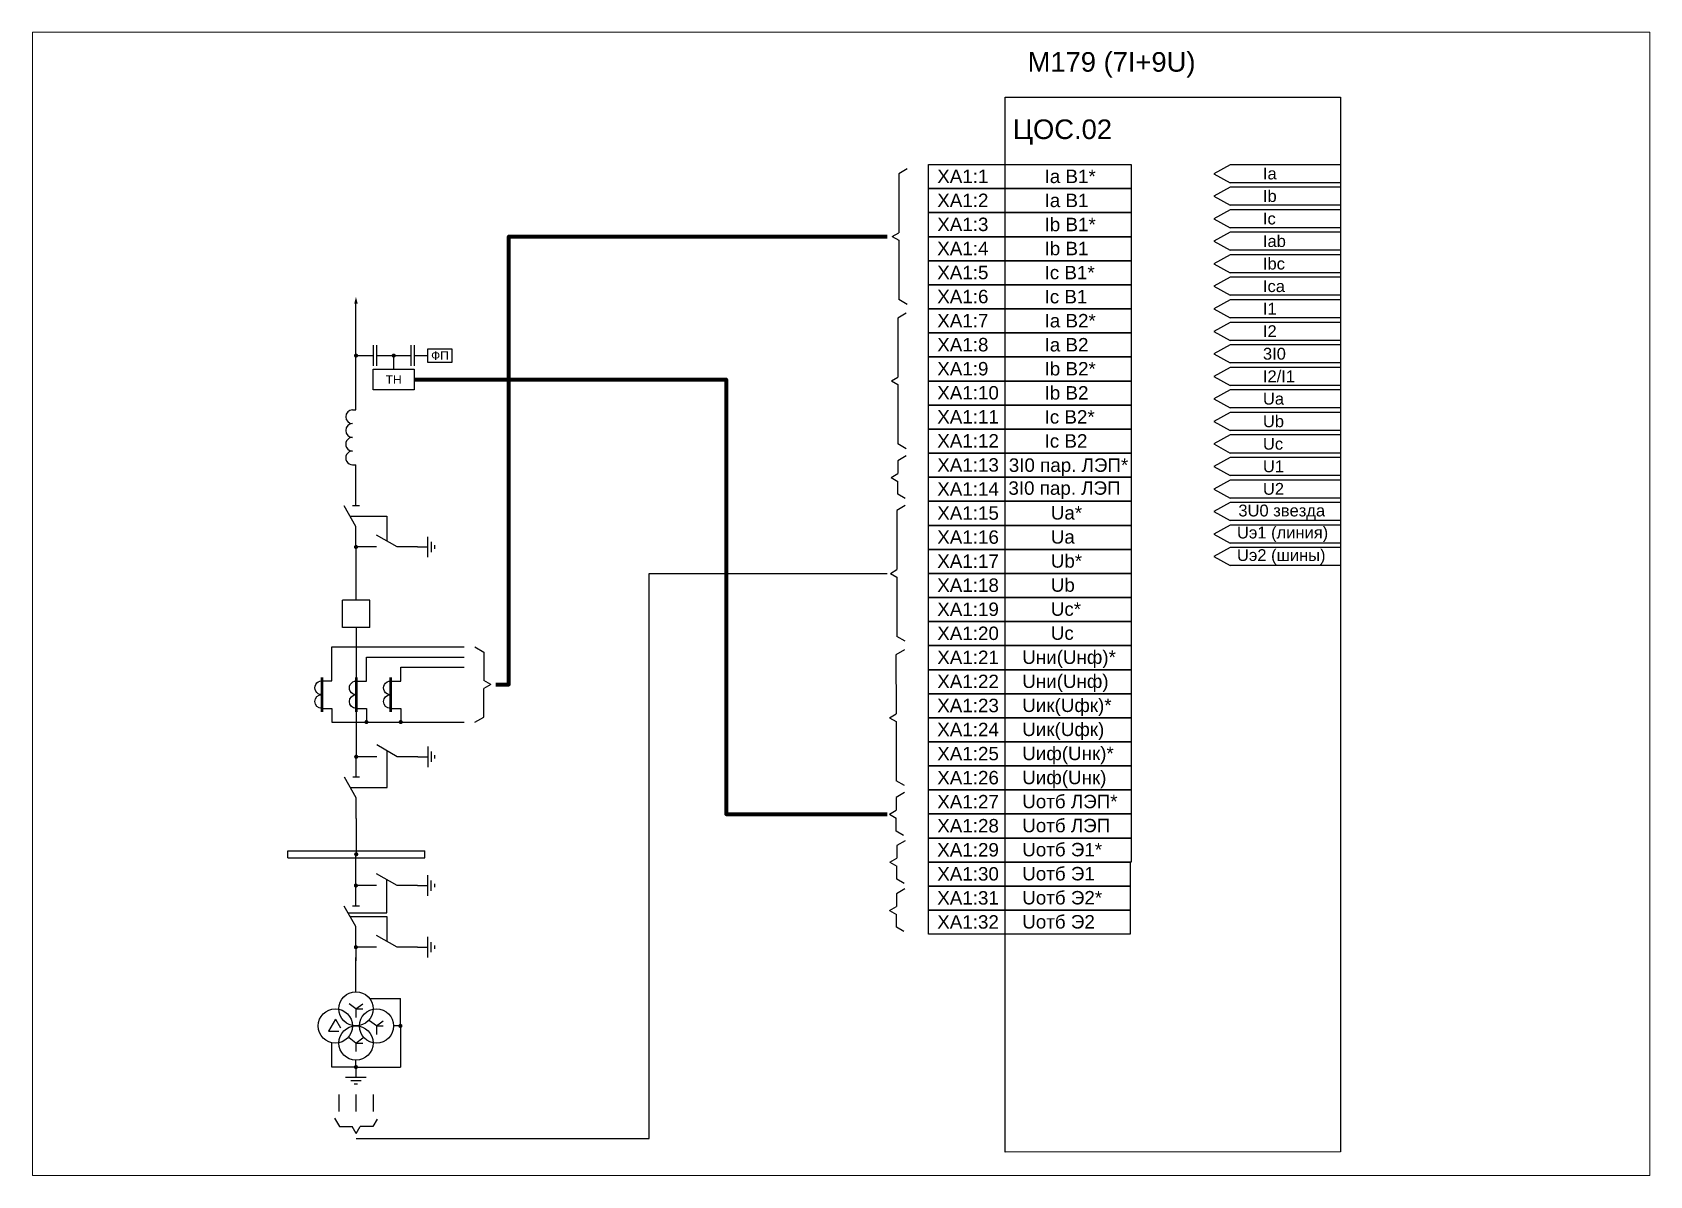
# Paper-space layout 'Лист14' of a CAD drawing. Header units: millimetres. Extents: x 30 to 267, y 21 to 189.
# The model-space entities are those that its viewports show. They can reach past a viewport. Long polylines and large blocks are cut down to what shows.
import ezdxf
from ezdxf.enums import TextEntityAlignment as Align

# ---------------------------------------------------------------- set-up
doc = ezdxf.new("R2010")
doc.units = ezdxf.units.MM
doc.linetypes.add('штриховая2', pattern=[9.525, 6.35, -3.175])
doc.layers.add('Основная', color=7, linetype='Continuous')
doc.styles.get("Standard").update_dxf_attribs({"font": 'arial.ttf'})
doc.styles.add('Вывод', font='tahoma.ttf', dxfattribs={"height": 2.5})
doc.styles.add('Компонент', font='ARIALN.TTF', dxfattribs={"height": 3.5})

# ---------------------------------------------------------------- blocks, each defined once
blk = doc.blocks.new('*U22')
at = {"ltscale": 0.25}
for p, q in [((0, 8), (1, 8)), ((0, -8), (1, -8))]:
    blk.add_line(p, q, dxfattribs=at)
for centre, major_axis, start_param, end_param in [((0, 6), (0, -2), 3.141593, 6.283185), ((0, -2), (-2, 0), 4.712389, 7.853982), ((0, 2), (0, -2), 3.141593, 6.283185), ((0, -6), (-2, 0), 4.712389, 7.853982)]:
    blk.add_ellipse(centre, major_axis=major_axis, ratio=1, start_param=start_param, end_param=end_param, dxfattribs=at)
at = {"layer": 'Основная'}
for tag, height, style, p in [('В1', 2.5, 'Вывод', (5, 6)), ('ОУ', 3.5, 'Компонент', (-6, 0)), ('В2', 2.5, 'Вывод', (5, -6))]:
    blk.add_attdef(tag, text='', height=height, dxfattribs=dict(at, style=style)).set_placement(p, align=Align.MIDDLE_CENTER)
blk = doc.blocks.new('*U19')
at = {"layer": 'Основная'}
for p, q in [((0, 0), (-8, 0)), ((-8, -8), (-8, 0)), ((0, -8), (0, 0)), ((0, -8), (-8, -8))]:
    blk.add_line(p, q, dxfattribs=at)
at = {"layer": 'Основная', "style": 'Компонент'}
blk.add_attdef('ОУ', text='', height=3.5, dxfattribs=at).set_placement((-15, -3), align=Align.MIDDLE_CENTER)
blk = doc.blocks.new('*U108')
at = {"color": 0}
blk.add_line((0, 0), (6, 3.43), dxfattribs=at)
blk = doc.blocks.new('*U16')
at = {"layer": 'Основная', "color": 0}
for p, q in [((-3, 0), (-9, 0)), ((9, 0), (3, 0))]:
    blk.add_line(p, q, dxfattribs=at)
at = {"layer": 'Основная', "ltscale": 0.25, "xscale": -1}
blk.add_blockref('*U108', (3, 0), dxfattribs=at)
at = {"layer": 'Основная'}
for tag, height, style, p in [('ОУ', 3.5, 'Компонент', (-25, 0)), ('В1', 2.5, 'Вывод', (-7, -2)), ('В2', 2.5, 'Вывод', (7, -2))]:
    blk.add_attdef(tag, text='', height=height, dxfattribs=dict(at, style=style)).set_placement(p, align=Align.MIDDLE_CENTER)
blk = doc.blocks.new('*U17')
at = {"layer": 'Основная'}
for p, q in [((-3, 0), (0, 0)), ((0, -3), (0, 3)), ((1, -1.5), (1, 1.5)), ((2, -0.5), (2, 0.5))]:
    blk.add_line(p, q, dxfattribs=at)
blk = doc.blocks.new('*U6')
at = {"layer": 'Основная', "color": 0}
blk.add_line((0, -1), (0, 1), dxfattribs=at)
blk = doc.blocks.new('*U15')
at = {"layer": 'Основная', "color": 0}
for p, q in [((0, 3), (0, 9)), ((0, -9), (0, -3))]:
    blk.add_line(p, q, dxfattribs=at)
at = {"ltscale": 0.25, "rotation": 89.99999999999999}
blk.add_blockref('*U6', (0, 3), dxfattribs=at)
at = {"layer": 'Основная', "ltscale": 0.25, "rotation": 89.99999999999999}
blk.add_blockref('*U108', (0, -3), dxfattribs=at)
at = {"layer": 'Основная'}
for tag, height, style, p in [('В1', 2.5, 'Вывод', (2, 7)), ('ОУ', 3.5, 'Компонент', (-12, 0)), ('В2', 2.5, 'Вывод', (2, -7))]:
    blk.add_attdef(tag, text='', height=height, dxfattribs=dict(at, style=style)).set_placement(p, align=Align.MIDDLE_CENTER)
blk = doc.blocks.new('*U121')
at = {"layer": 'Основная', "color": 0}
for p, q in [((0, 0), (39.98, 0)), ((0, -2), (0, 0)), ((39.98, -2), (39.98, 0)), ((0, -2), (39.98, -2))]:
    blk.add_line(p, q, dxfattribs=at)
at = {"layer": 'Основная', "style": 'Компонент'}
blk.add_attdef('ОШ', text='', height=3.5, dxfattribs=at).set_placement((6.98, 5.39), align=Align.MIDDLE_CENTER)
blk = doc.blocks.new('*U24')
at = {"ltscale": 0.25}
for p, q in [((0, 4), (3, 4)), ((0, -4), (3, -4))]:
    blk.add_line(p, q, dxfattribs=at)
for centre, major_axis, start_param, end_param in [((0, -2), (-2, 0), 4.712389, 7.853982), ((0, 2), (0, -2), 3.141593, 6.283185)]:
    blk.add_ellipse(centre, major_axis=major_axis, ratio=1, start_param=start_param, end_param=end_param, dxfattribs=at)
at = {"layer": 'Основная', "color": 0, "lineweight": 50}
blk.add_line((0, -5), (0, 5), dxfattribs=at)
at = {"layer": 'Основная'}
for tag, height, style, p in [('В1', 2.5, 'Вывод', (5, 6)), ('ОУ', 3.5, 'Компонент', (-6, 0)), ('В2', 2.5, 'Вывод', (5, -6))]:
    blk.add_attdef(tag, text='', height=height, dxfattribs=dict(at, style=style)).set_placement(p, align=Align.MIDDLE_CENTER)
blk = doc.blocks.new('*U35')
at = {"ltscale": 0.25, "const_width": 0.6}
blk.add_lwpolyline([(0, -0.3, 1), (0, 0.3, 1)], format="xyb", close=True, dxfattribs=at)
at = {"layer": 'Основная', "color": 0}
for p, q in [((0, 7), (0, 9)), ((0, 2), (0, 7)), ((0, 0), (0, 2))]:
    blk.add_line(p, q, dxfattribs=at)
blk = doc.blocks.new('*U34')
at = {"ltscale": 0.25, "const_width": 0.6}
blk.add_lwpolyline([(0, 0.3, 1), (0, -0.3, 1)], format="xyb", close=True, dxfattribs=at)
at = {"layer": 'Основная', "color": 0}
for p, q in [((0, 0), (0, -2)), ((0, -2), (0, -2)), ((0, -2), (0, -4))]:
    blk.add_line(p, q, dxfattribs=at)
blk = doc.blocks.new('*U32')
at = {"ltscale": 0.35}
for p, q in [((0, 2), (-2, -1.5)), ((0, 2), (1.5, -0.5)), ((-2, -1.5), (1, -1.5))]:
    blk.add_line(p, q, dxfattribs=at)
blk.add_circle((0, 0), 5, dxfattribs=at)
at = {"ltscale": 0.35, "style": 'Компонент'}
blk.add_attdef('ОУ', text='', height=3.5, dxfattribs=at).set_placement((-3, 10), align=Align.MIDDLE_CENTER)
blk = doc.blocks.new('*U31')
at = {"ltscale": 0.35}
for q in [(-2, 1.5), (2, 1.5), (2, 0), (0, -2.5)]:
    blk.add_line((0, 0), q, dxfattribs=at)
blk.add_circle((0, 0), 5, dxfattribs=at)
at = {"ltscale": 0.35, "style": 'Компонент'}
blk.add_attdef('ОУ', text='', height=3.5, dxfattribs=at).set_placement((0, 8), align=Align.MIDDLE_CENTER)
blk = doc.blocks.new('*U33')
at = {"ltscale": 0.35}
for q in [(-2, 1.5), (2, 1.5), (2, 0), (0, -2.5)]:
    blk.add_line((0, 0), q, dxfattribs=at)
blk.add_circle((0, 0), 5, dxfattribs=at)
at = {"ltscale": 0.35, "style": 'Компонент'}
blk.add_attdef('ОУ', text='', height=3.5, dxfattribs=at).set_placement((-9, 8), align=Align.MIDDLE_CENTER)
blk = doc.blocks.new('*U38')
at = {"ltscale": 0.25, "const_width": 0.6}
blk.add_lwpolyline([(0.3, 0, 1), (-0.3, 0, 1)], format="xyb", close=True, dxfattribs=at)
at = {"layer": 'Основная', "color": 0}
for p, q in [((-5, 0), (-7, 0)), ((-2, 0), (-5, 0)), ((0, 0), (-2, 0))]:
    blk.add_line(p, q, dxfattribs=at)
blk = doc.blocks.new('*U36')
at = {"layer": 'Основная'}
for p, q in [((3, 0), (-3, 0)), ((0, 3), (0, 0)), ((1.5, -1), (-1.5, -1)), ((0.5, -2), (-0.5, -2))]:
    blk.add_line(p, q, dxfattribs=at)
blk = doc.blocks.new('*U37')
at = {"ltscale": 0.25, "const_width": 0.6}
blk.add_lwpolyline([(0, -0.3, 1), (0, 0.3, 1)], format="xyb", close=True, dxfattribs=at)
at = {"layer": 'Основная', "color": 0}
for p, q in [((0, 6), (0, 8)), ((0, 2), (0, 6)), ((0, 0), (0, 2))]:
    blk.add_line(p, q, dxfattribs=at)

msp = doc.modelspace()

# ---------------------------------------------------------------- hatches: boundary and pattern name
h = msp.add_hatch(color=256)
h.dxf.hatch_style = 1
h.paths.add_polyline_path([(12229.92, 2482.46), (12229.41, 2480.52), (12229.92, 2480.52)])
h.paths.add_polyline_path([(12229.92, 2482.46), (12229.92, 2480.52), (12230.44, 2480.52)])
h = msp.add_hatch(color=256)
h.dxf.hatch_style = 1
h.paths.add_polyline_path([(12233.59, 2358.37, -1), (12232.39, 2358.37, -1)])
h = msp.add_hatch(color=256)
h.dxf.hatch_style = 1
h.paths.add_polyline_path([(12243.6, 2358.37, -1), (12242.4, 2358.37, -1)])

# ---------------------------------------------------------------- linework, layer by layer
for p, q in [((12390.83, 2519.87), (12388.38, 2518.47)), ((12388.38, 2518.47), (12388.38, 2501.19)), ((12485.19, 2521.1), (12480.41, 2518.47)), ((12480.41, 2518.47), (12485.19, 2515.84)), ((12517.36, 2521.1), (12485.19, 2521.1)), ((12517.36, 2521.1), (12517.36, 2515.84)), ((12485.19, 2514.53), (12480.41, 2511.9)), ((12517.36, 2515.84), (12485.19, 2515.84)), ((12517.36, 2514.53), (12485.19, 2514.53)), ((12517.36, 2514.53), (12517.36, 2509.27)), ((12480.41, 2511.9), (12485.19, 2509.27)), ((12485.19, 2507.95), (12480.41, 2505.32)), ((12517.36, 2509.27), (12485.19, 2509.27)), ((12517.36, 2507.95), (12485.19, 2507.95)), ((12517.36, 2507.95), (12517.36, 2502.69)), ((12480.41, 2505.32), (12485.19, 2502.69)), ((12517.36, 2502.69), (12485.19, 2502.69)), ((12386.51, 2500.09), (12388.38, 2501.19)), ((12386.51, 2500.09), (12388.39, 2499.02)), ((12388.39, 2499.02), (12388.39, 2481.7)), ((12485.19, 2501.37), (12480.41, 2498.74)), ((12480.41, 2498.74), (12485.19, 2496.11)), ((12517.36, 2501.37), (12485.19, 2501.37)), ((12517.36, 2501.37), (12517.36, 2496.11)), ((12485.19, 2494.8), (12480.41, 2492.17)), ((12517.36, 2496.11), (12485.19, 2496.11)), ((12517.36, 2494.8), (12485.19, 2494.8)), ((12517.36, 2494.8), (12517.36, 2489.53)), ((12480.41, 2492.17), (12485.19, 2489.53)), ((12517.36, 2489.53), (12485.19, 2489.53)), ((12485.19, 2488.22), (12480.41, 2485.59)), ((12480.41, 2485.59), (12485.19, 2482.96)), ((12517.36, 2488.22), (12485.19, 2488.22)), ((12517.36, 2488.22), (12517.36, 2482.96)), ((12390.83, 2480.28), (12388.39, 2481.7)), ((12485.19, 2481.64), (12480.41, 2479.01)), ((12480.41, 2479.01), (12485.19, 2476.38)), ((12517.36, 2482.96), (12485.19, 2482.96)), ((12517.36, 2481.64), (12485.19, 2481.64)), ((12517.36, 2481.64), (12517.36, 2476.38)), ((12390.56, 2477.73), (12388.11, 2476.33)), ((12388.11, 2476.33), (12388.12, 2459.05)), ((12485.19, 2475.07), (12480.41, 2472.43)), ((12517.36, 2476.38), (12485.19, 2476.38)), ((12517.36, 2475.07), (12485.19, 2475.07)), ((12517.36, 2475.07), (12517.36, 2469.8)), ((12480.41, 2472.43), (12485.19, 2469.8)), ((12517.36, 2469.8), (12485.19, 2469.8)), ((12485.19, 2468.49), (12480.41, 2465.86)), ((12480.41, 2465.86), (12485.19, 2463.23)), ((12517.36, 2468.49), (12485.19, 2468.49)), ((12517.36, 2468.49), (12517.36, 2463.23)), ((12485.19, 2461.91), (12480.41, 2459.28)), ((12517.36, 2463.23), (12485.19, 2463.23)), ((12517.36, 2461.91), (12485.19, 2461.91)), ((12517.36, 2461.91), (12517.36, 2456.65)), ((12386.24, 2457.95), (12388.12, 2459.05)), ((12386.24, 2457.95), (12388.12, 2456.88)), ((12388.12, 2456.88), (12388.13, 2439.57)), ((12480.41, 2459.28), (12485.19, 2456.65)), ((12485.19, 2455.33), (12480.41, 2452.7)), ((12517.36, 2456.65), (12485.19, 2456.65)), ((12517.36, 2455.33), (12485.19, 2455.33)), ((12517.36, 2455.33), (12517.36, 2450.07)), ((12480.41, 2452.7), (12485.19, 2450.07)), ((12485.19, 2448.76), (12480.41, 2446.13)), ((12480.41, 2446.13), (12485.19, 2443.49)), ((12517.36, 2450.07), (12485.19, 2450.07)), ((12517.36, 2448.76), (12485.19, 2448.76)), ((12517.36, 2448.76), (12517.36, 2443.49)), ((12485.19, 2442.18), (12480.41, 2439.55)), ((12517.36, 2443.49), (12485.19, 2443.49)), ((12517.36, 2442.18), (12485.19, 2442.18)), ((12517.36, 2442.18), (12517.36, 2436.92)), ((12390.56, 2438.15), (12388.13, 2439.57)), ((12480.41, 2439.55), (12485.19, 2436.92)), ((12517.36, 2436.92), (12485.19, 2436.92)), ((12390.56, 2436.09), (12388.13, 2434.67)), ((12388.13, 2434.67), (12388.13, 2430.96)), ((12485.19, 2435.6), (12480.41, 2432.97)), ((12480.41, 2432.97), (12485.19, 2430.34)), ((12517.36, 2435.6), (12485.19, 2435.6)), ((12517.36, 2435.6), (12517.36, 2430.34)), ((12386.13, 2429.79), (12388.13, 2430.96)), ((12386.13, 2429.79), (12388.13, 2428.63)), ((12388.13, 2424.88), (12388.13, 2428.63)), ((12485.19, 2429.03), (12480.41, 2426.39)), ((12517.36, 2430.34), (12485.19, 2430.34)), ((12517.36, 2429.03), (12485.19, 2429.03)), ((12517.36, 2429.03), (12517.36, 2423.76)), ((12390.3, 2423.61), (12388.13, 2424.88)), ((12480.41, 2426.39), (12485.19, 2423.76)), ((12485.19, 2422.45), (12480.41, 2419.82)), ((12517.36, 2423.76), (12485.19, 2423.76)), ((12517.36, 2422.45), (12485.19, 2422.45)), ((12517.36, 2422.45), (12517.36, 2417.19)), ((12390.3, 2421.55), (12387.85, 2420.15)), ((12387.85, 2420.15), (12387.86, 2402.87)), ((12480.41, 2419.82), (12485.19, 2417.19)), ((12485.19, 2415.87), (12480.41, 2413.24)), ((12480.41, 2413.24), (12485.19, 2410.61)), ((12517.36, 2417.19), (12485.19, 2417.19)), ((12517.36, 2415.87), (12485.19, 2415.87)), ((12517.36, 2415.87), (12517.36, 2410.61)), ((12485.19, 2409.29), (12480.41, 2406.66)), ((12517.36, 2410.61), (12485.19, 2410.61)), ((12517.36, 2409.29), (12485.19, 2409.29)), ((12517.36, 2409.29), (12517.36, 2404.03)), ((12480.41, 2406.66), (12485.19, 2404.03)), ((12517.36, 2404.03), (12485.19, 2404.03)), ((12315.53, 2401.77), (12385.01, 2401.77)), ((12315.53, 2236.77), (12315.53, 2401.77)), ((12385.98, 2401.77), (12387.86, 2402.87)), ((12385.98, 2401.77), (12387.86, 2400.7)), ((12387.86, 2400.7), (12387.87, 2383.38)), ((12222.92, 2370.37), (12222.92, 2380.37)), ((12222.92, 2380.37), (12261.48, 2380.37)), ((12264.66, 2380.31), (12267.25, 2378.8)), ((12390.3, 2381.96), (12387.87, 2383.38)), ((12232.99, 2370.35), (12232.99, 2377.35)), ((12232.99, 2377.35), (12261.48, 2377.35)), ((12267.25, 2378.8), (12267.25, 2370.47)), ((12390.03, 2379.41), (12387.58, 2378.01)), ((12387.58, 2378.01), (12387.59, 2360.73)), ((12243, 2374.37), (12261.48, 2374.37)), ((12243, 2370.35), (12243, 2374.37)), ((12269.26, 2369.31), (12267.25, 2370.47)), ((12269.26, 2369.31), (12267.26, 2368.18)), ((12267.26, 2359.83), (12267.26, 2368.18)), ((12270.76, 2369.31), (12274.58, 2369.31)), ((12222.92, 2362.37), (12222.92, 2358.37)), ((12232.99, 2362.35), (12232.99, 2358.37)), ((12243, 2362.35), (12243, 2358.37)), ((12222.92, 2358.37), (12261.48, 2358.37)), ((12385.71, 2359.63), (12387.59, 2360.73)), ((12385.71, 2359.63), (12387.59, 2358.56)), ((12387.59, 2358.56), (12387.59, 2341.25)), ((12390.03, 2339.83), (12387.59, 2341.25)), ((12390.08, 2337.77), (12387.65, 2336.35)), ((12385.65, 2331.47), (12387.65, 2332.64)), ((12387.65, 2336.35), (12387.65, 2332.64)), ((12385.65, 2331.47), (12387.65, 2330.31)), ((12387.65, 2326.56), (12387.65, 2330.31)), ((12389.82, 2325.29), (12387.65, 2326.56)), ((12390.25, 2323.72), (12387.81, 2322.3)), ((12385.81, 2317.42), (12387.81, 2318.59)), ((12387.81, 2322.3), (12387.81, 2318.59)), ((12385.81, 2317.42), (12387.81, 2316.27)), ((12387.81, 2312.51), (12387.81, 2316.27)), ((12390.17, 2309.68), (12387.73, 2308.26)), ((12389.99, 2311.24), (12387.81, 2312.51)), ((12385.73, 2303.38), (12387.73, 2304.55)), ((12387.73, 2308.26), (12387.73, 2304.55)), ((12385.73, 2303.38), (12387.73, 2302.22)), ((12387.73, 2298.47), (12387.73, 2302.22)), ((12389.91, 2297.2), (12387.73, 2298.47)), ((12224.91, 2249.62), (12224.91, 2244.64)), ((12229.91, 2249.62), (12229.91, 2244.64)), ((12234.91, 2249.62), (12234.91, 2244.64)), ((12223.67, 2242.7), (12225.09, 2240.27)), ((12225.09, 2240.27), (12228.8, 2240.27)), ((12229.97, 2238.27), (12228.8, 2240.27)), ((12229.97, 2238.27), (12231.12, 2240.27)), ((12234.88, 2240.27), (12231.12, 2240.27)), ((12236.15, 2242.44), (12234.88, 2240.27)), ((12229.97, 2236.77), (12315.53, 2236.77))]:
    msp.add_line(p, q)
for points in [[(12419.46, 2540.77), (12517.36, 2540.85), (12517.36, 2232.9), (12419.46, 2232.81)], [(12397.07, 2521.14), (12456.2, 2521.14), (12456.2, 2514.12), (12397.07, 2514.12)], [(12397.07, 2514.12), (12456.2, 2514.12), (12456.2, 2507.1), (12397.07, 2507.1)], [(12397.07, 2507.1), (12456.2, 2507.1), (12456.2, 2500.07), (12397.07, 2500.07)], [(12397.07, 2500.07), (12456.2, 2500.07), (12456.2, 2493.05), (12397.07, 2493.05)], [(12397.07, 2493.05), (12456.2, 2493.05), (12456.2, 2486.03), (12397.07, 2486.03)], [(12397.07, 2486.03), (12456.2, 2486.03), (12456.2, 2479.01), (12397.07, 2479.01)], [(12397.07, 2479.01), (12456.2, 2479.01), (12456.2, 2471.98), (12397.07, 2471.98)], [(12397.07, 2471.98), (12456.2, 2471.98), (12456.2, 2464.96), (12397.07, 2464.96)], [(12397.07, 2464.96), (12456.2, 2464.96), (12456.2, 2457.94), (12397.07, 2457.94)], [(12397.07, 2457.94), (12456.2, 2457.94), (12456.2, 2450.91), (12397.07, 2450.91)], [(12397.07, 2450.91), (12456.2, 2450.91), (12456.2, 2443.89), (12397.07, 2443.89)], [(12397.07, 2443.89), (12456.2, 2443.89), (12456.2, 2436.87), (12397.07, 2436.87)], [(12397.07, 2436.87), (12456.2, 2436.87), (12456.2, 2429.85), (12397.07, 2429.85)], [(12397.07, 2429.85), (12456.2, 2429.85), (12456.2, 2422.82), (12397.07, 2422.82)], [(12397.07, 2422.82), (12456.2, 2422.82), (12456.2, 2415.8), (12397.07, 2415.8)], [(12397.07, 2415.8), (12456.2, 2415.8), (12456.2, 2408.78), (12397.07, 2408.78)], [(12397.07, 2408.78), (12456.2, 2408.78), (12456.2, 2401.76), (12397.07, 2401.76)], [(12397.07, 2401.76), (12456.2, 2401.76), (12456.2, 2394.73), (12397.07, 2394.73)], [(12397.07, 2394.73), (12456.2, 2394.73), (12456.2, 2387.71), (12397.07, 2387.71)], [(12397.07, 2387.71), (12456.2, 2387.71), (12456.2, 2380.69), (12397.07, 2380.69)], [(12397.07, 2380.69), (12456.2, 2380.69), (12456.2, 2373.66), (12397.07, 2373.66)], [(12397.07, 2373.66), (12456.2, 2373.66), (12456.2, 2366.64), (12397.07, 2366.64)], [(12397.07, 2366.64), (12456.2, 2366.64), (12456.2, 2359.62), (12397.07, 2359.62)], [(12397.07, 2359.62), (12456.2, 2359.62), (12456.2, 2352.6), (12397.07, 2352.6)], [(12397.07, 2352.6), (12456.2, 2352.6), (12456.2, 2345.57), (12397.07, 2345.57)], [(12397.07, 2345.57), (12456.2, 2345.57), (12456.2, 2338.55), (12397.07, 2338.55)], [(12397.07, 2338.55), (12456.2, 2338.55), (12456.2, 2331.53), (12397.07, 2331.53)], [(12397.07, 2331.53), (12456.2, 2331.53), (12456.2, 2324.5), (12397.07, 2324.5)], [(12397.07, 2324.5), (12456.2, 2324.5), (12456.2, 2317.48), (12397.07, 2317.48)], [(12397.07, 2317.48), (12455.93, 2317.48), (12455.93, 2310.46), (12397.07, 2310.46)], [(12397.07, 2310.46), (12455.93, 2310.46), (12455.93, 2303.44), (12397.07, 2303.44)], [(12397.07, 2303.44), (12455.93, 2303.44), (12455.93, 2296.41), (12397.07, 2296.41)]]:
    msp.add_lwpolyline(points, close=True)
at = {"lineweight": 100}
for points in [[(12270.76, 2369.31), (12274.58, 2369.31), (12274.58, 2500.09), (12385.01, 2500.09)], [(12246.94, 2458.37), (12338, 2458.37), (12338, 2331.47), (12385.01, 2331.47)]]:
    msp.add_lwpolyline(points, dxfattribs=at)
at = {"ltscale": 0.25, "const_width": 0.6}
for points in [[(12229.64, 2465.37, 1), (12230.24, 2465.37, 1)], [(12240.64, 2465.37, 1), (12241.24, 2465.37, 1)], [(12229.69, 2348.24, 1), (12230.29, 2348.24, 1)], [(12229.69, 2319.76, 1), (12230.29, 2319.76, 1)]]:
    msp.add_lwpolyline(points, format="xyb", close=True, dxfattribs=at)
msp.add_lwpolyline([(12264.66, 2358.33), (12267.26, 2359.83)])
at = {"layer": 'Основная'}
msp.add_line((12229.93, 2426.49), (12229.93, 2427.49), dxfattribs=at)
for points in [[(12229.93, 2449.49), (12229.93, 2481.49)], [(12229.64, 2465.37), (12234.94, 2465.37)], [(12234.94, 2468.37), (12234.94, 2462.37)], [(12235.94, 2468.37), (12235.94, 2462.37)], [(12235.94, 2465.37), (12245.94, 2465.37)], [(12240.94, 2461.37), (12240.94, 2465.37)], [(12245.94, 2468.37), (12245.94, 2462.37)], [(12246.94, 2468.37), (12246.94, 2462.37)], [(12246.94, 2465.37), (12250.94, 2465.37)], [(12229.93, 2427.49), (12229.93, 2433.49)], [(12229.93, 2409.49), (12229.93, 2393.99)], [(12229.99, 2385.97), (12229.99, 2348.24)], [(12229.99, 2330.24), (12229.99, 2319.76)], [(12229.91, 2279.64), (12229.91, 2289.64)], [(12233.91, 2277.64), (12242.91, 2277.64)], [(12242.91, 2269.64), (12240.91, 2269.64)], [(12242.91, 2269.64), (12242.91, 2257.64)], [(12229.91, 2257.64), (12229.91, 2259.64)], [(12229.91, 2257.64), (12242.91, 2257.64)]]:
    msp.add_lwpolyline(points, dxfattribs=at)
for points in [[(12250.94, 2467.37), (12257.94, 2467.37), (12257.94, 2463.37), (12250.94, 2463.37)], [(12234.94, 2461.37), (12246.94, 2461.37), (12246.94, 2455.37), (12234.94, 2455.37)]]:
    msp.add_lwpolyline(points, close=True, dxfattribs=at)
at = {"layer": 'Основная', "linetype": 'штриховая2', "ltscale": 0.5}
for points in [[(12228.21, 2418.49), (12238.93, 2418.49), (12238.93, 2411.2)], [(12228.28, 2339.24), (12238.99, 2339.24), (12238.99, 2349.95)], [(12227.62, 2302.64), (12238.91, 2302.64), (12238.91, 2312.36)], [(12228.2, 2301.64), (12238.91, 2301.64), (12238.91, 2294.36)]]:
    msp.add_lwpolyline(points, dxfattribs=at)
at = {"layer": 'Основная', "ltscale": 0.25, "const_width": 0.6}
msp.add_lwpolyline([(12229.63, 2409.49, 1), (12230.23, 2409.49, 1)], format="xyb", close=True, dxfattribs=at)
at = {"layer": 'Основная', "ltscale": 100}
msp.add_lwpolyline([(12222.91, 2257.64), (12222.91, 2264.64)], dxfattribs=at)

# ---------------------------------------------------------------- block references
at = {"layer": 'Основная', "ltscale": 0.35}
for name, p in [('*U22', (12228.93, 2441.49)), ('*U33', (12229.91, 2274.64)), ('*U32', (12223.91, 2269.64)), ('*U31', (12235.91, 2269.64)), ('*U31', (12229.91, 2264.64))]:
    msp.add_blockref(name, p, dxfattribs=at)
at = {"layer": 'Основная', "ltscale": 0.25}
for name, p in [('*U15', (12229.93, 2418.49)), ('*U16', (12238.93, 2409.49)), ('*U17', (12250.93, 2409.49)), ('*U19', (12233.99, 2393.97)), ('*U16', (12238.99, 2348.24)), ('*U15', (12229.99, 2339.24)), ('*U17', (12250.99, 2348.24)), ('*U121', (12210.02, 2320.77)), ('*U35', (12229.91, 2310.64)), ('*U16', (12238.91, 2310.64)), ('*U17', (12250.91, 2310.64)), ('*U15', (12229.91, 2301.64)), ('*U16', (12238.91, 2292.64)), ('*U17', (12250.91, 2292.64)), ('*U34', (12229.91, 2292.64)), ('*U37', (12242.91, 2269.64)), ('*U38', (12229.91, 2257.64)), ('*U36', (12229.91, 2254.64))]:
    msp.add_blockref(name, p, dxfattribs=at)
at = {"layer": 'Основная', "ltscale": 0.25, "xscale": -1, "rotation": 180}
for p in [(12219.92, 2366.37), (12229.99, 2366.35), (12240, 2366.35)]:
    msp.add_blockref('*U24', p, dxfattribs=at)

# ---------------------------------------------------------------- texts
for s, height, p in [('M179 (7I+9U)', 5.7136, (12426.01, 2548.25)), ('ЦОС.02', 5.714, (12421.68, 2528.58)), ('XA1:1', 3.926, (12399.63, 2515.75)), ('Ia В1*', 3.926, (12430.97, 2515.73)), ('Ia', 3.45, (12494.71, 2516.8)), ('XA1:2', 3.926, (12399.63, 2508.73)), ('Ia В1', 3.926, (12430.97, 2508.71)), ('Ib', 3.45, (12494.71, 2510.22)), ('XA1:3', 3.926, (12399.63, 2501.71)), ('Ib В1*', 3.926, (12430.97, 2501.68)), ('Ic', 3.45, (12494.71, 2503.64)), ('XA1:4', 3.926, (12399.63, 2494.68)), ('Ib В1', 3.926, (12430.97, 2494.66)), ('Iab', 3.45, (12494.71, 2497.07)), ('Ibc', 3.45, (12494.71, 2490.49)), ('XA1:5', 3.926, (12399.63, 2487.66)), ('Ic В1*', 3.926, (12430.97, 2487.64)), ('XA1:6', 3.926, (12399.63, 2480.64)), ('Ic В1', 3.926, (12430.97, 2480.61)), ('Ica', 3.45, (12494.71, 2483.91)), ('I1', 3.45, (12494.71, 2477.34)), ('XA1:7', 3.926, (12399.63, 2473.61)), ('Ia В2*', 3.926, (12430.97, 2473.59)), ('I2', 3.45, (12494.71, 2470.76)), ('XA1:8', 3.926, (12399.63, 2466.59)), ('Ia В2', 3.926, (12430.97, 2466.57)), ('3I0', 3.45, (12494.71, 2464.18)), ('XA1:9', 3.926, (12399.63, 2459.57)), ('Ib В2*', 3.926, (12430.97, 2459.55)), ('I2/I1', 3.45, (12494.71, 2457.6)), ('XA1:10', 3.926, (12399.63, 2452.55)), ('Ib В2', 3.926, (12430.97, 2452.52)), ('Ua', 3.45, (12494.71, 2451.04)), ('XA1:11', 3.926, (12399.63, 2445.52)), ('Ic В2*', 3.926, (12430.97, 2445.5)), ('Ub', 3.45, (12494.71, 2444.46)), ('XA1:12', 3.926, (12399.63, 2438.5)), ('Ic В2', 3.926, (12430.97, 2438.48)), ('Uc', 3.45, (12494.71, 2437.89)), ('XA1:13', 3.926, (12399.63, 2431.48)), ('3I0 пар. ЛЭП*', 3.9259, (12420.51, 2431.42)), ('U1', 3.45, (12494.71, 2431.31)), ('XA1:14', 3.926, (12399.63, 2424.46)), ('3I0 пар. ЛЭП', 3.9259, (12420.4, 2424.72)), ('U2', 3.45, (12494.71, 2424.73)), ('XA1:15', 3.926, (12399.63, 2417.43)), ('Ua*', 3.926, (12432.78, 2417.48)), ('3U0 звезда', 3.45, (12487.54, 2418.4)), ('XA1:16', 3.926, (12399.63, 2410.41)), ('Ua', 3.926, (12432.78, 2410.46)), ('Uэ1 (линия)', 3.4502, (12487.13, 2411.97)), ('Uэ2 (шины)', 3.45, (12487.13, 2405.39)), ('XA1:17', 3.926, (12399.63, 2403.39)), ('Ub*', 3.926, (12432.78, 2403.44)), ('XA1:18', 3.926, (12399.63, 2396.36)), ('Ub', 3.926, (12432.78, 2396.41)), ('XA1:19', 3.926, (12399.63, 2389.34)), ('Uc*', 3.926, (12432.78, 2389.39)), ('XA1:20', 3.926, (12399.63, 2382.32)), ('Uc', 3.926, (12432.78, 2382.37)), ('XA1:21', 3.926, (12399.63, 2375.3)), ('Uни(Uнф)*', 3.926, (12424.45, 2375.34)), ('XA1:22', 3.926, (12399.63, 2368.27)), ('Uни(Uнф)', 3.926, (12424.45, 2368.32)), ('XA1:23', 3.926, (12399.63, 2361.25)), ('Uик(Uфк)*', 3.926, (12424.45, 2361.3)), ('XA1:24', 3.926, (12399.63, 2354.23)), ('Uик(Uфк)', 3.926, (12424.45, 2354.28)), ('XA1:25', 3.926, (12399.63, 2347.2)), ('Uиф(Uнк)*', 3.926, (12424.45, 2347.25)), ('XA1:26', 3.926, (12399.63, 2340.18)), ('Uиф(Uнк)', 3.926, (12424.45, 2340.23)), ('Uотб ЛЭП*', 3.926, (12424.45, 2333.21)), ('XA1:27', 3.926, (12399.63, 2333.16)), ('XA1:28', 3.926, (12399.63, 2326.14)), ('Uотб ЛЭП', 3.926, (12424.45, 2326.19)), ('XA1:29', 3.926, (12399.63, 2319.11)), ('Uотб Э1*', 3.926, (12424.45, 2319.16)), ('XA1:30', 3.926, (12399.63, 2312.09)), ('Uотб Э1', 3.926, (12424.45, 2312.14)), ('XA1:31', 3.926, (12399.63, 2305.07)), ('Uотб Э2*', 3.926, (12424.45, 2305.12)), ('XA1:32', 3.926, (12399.63, 2298.05)), ('Uотб Э2', 3.926, (12424.45, 2298.09))]:
    msp.add_text(s, height=height).set_placement(p)
at = {"layer": 'Основная', "char_height": 2.5, "attachment_point": 5}
for s, insert, width in [('ФП', (12254.44, 2465.37), 7), ('ТН', (12240.94, 2458.37), 12)]:
    msp.add_mtext(s, dxfattribs=dict(at, insert=insert, width=width))

psp = doc.layouts.new('Лист14')

# ---------------------------------------------------------------- viewports
at = {"layer": '0', "lineweight": 100}
psp.add_viewport(center=(148.48, 104.97), size=(237.57, 167.9488), view_center_point=(12371.53, 2392.84), view_height=333.8028, dxfattribs=at)

doc.saveas('drawing.dxf')
